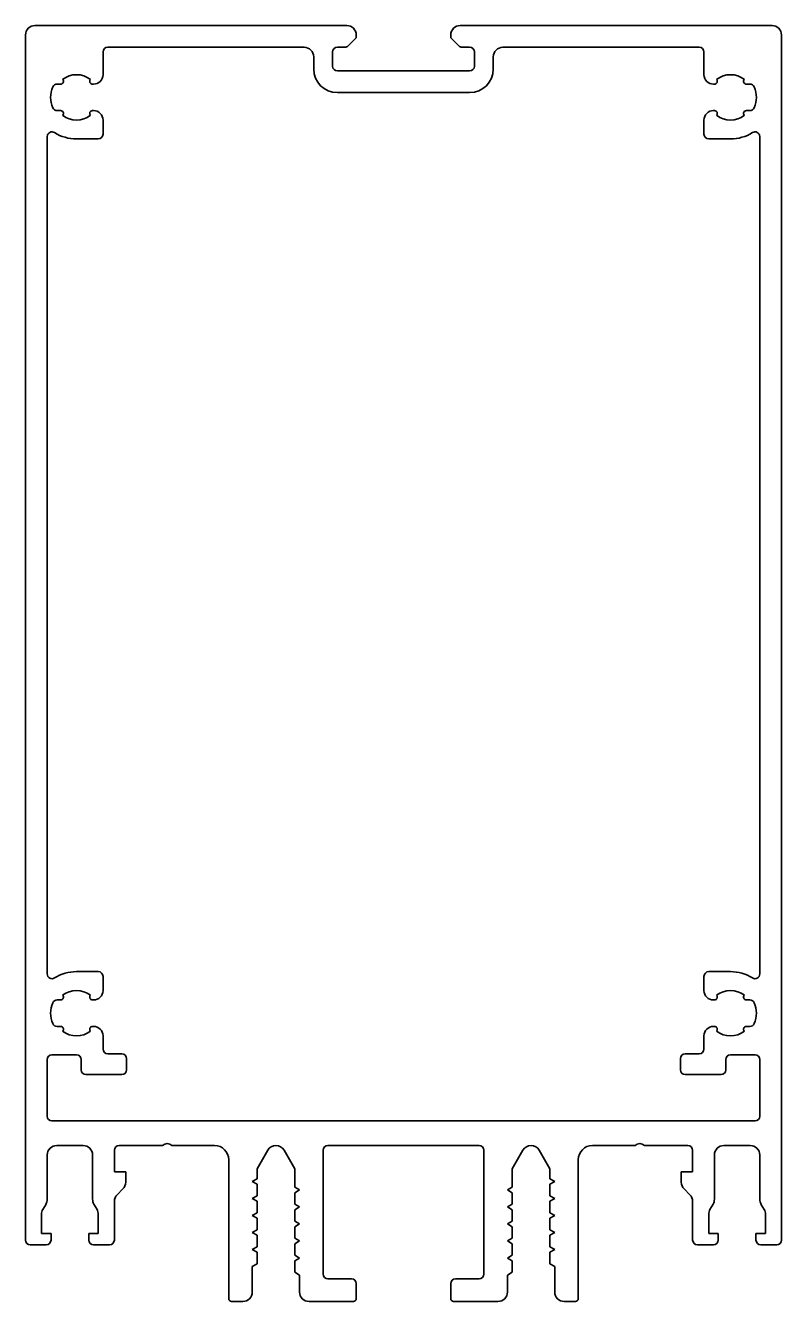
# Model space of a CAD drawing. Header units: millimetres. Extents: x -40 to 40, y 0 to 135.
import ezdxf

# ---------------------------------------------------------------- set-up
doc = ezdxf.new("R2010")
doc.units = ezdxf.units.MM
doc.layers.add('S03_AL_Kontur', color=7, linetype='Continuous', lineweight=35, true_color=0xffffff)

msp = doc.modelspace()

# ---------------------------------------------------------------- linework, layer by layer
at = {"layer": 'S03_AL_Kontur'}
for p, q in [((-39, 135), (-6, 135)), ((6, 135), (39, 135)), ((-40, 6.5), (-40, 134)), ((-5, 133.7), (-5.85, 132.85)), ((-5, 134), (-5, 133.7)), ((5, 133.7), (5, 134)), ((5.85, 132.85), (5, 133.7)), ((40, 134), (40, 6.5)), ((-10.5, 132.7), (-31.3, 132.7)), ((-6.21, 132.7), (-7, 132.7)), ((7, 132.7), (6.21, 132.7)), ((31.3, 132.7), (10.5, 132.7)), ((-31.8, 132.2), (-31.8, 129.8)), ((-9.5, 130.4), (-9.5, 131.7)), ((-7.5, 132.2), (-7.5, 130.7)), ((7.5, 130.7), (7.5, 132.2)), ((9.5, 131.7), (9.5, 130.4)), ((31.8, 129.8), (31.8, 132.2)), ((-7, 130.2), (7, 130.2)), ((-36.29, 128.8), (-36.66, 128.8)), ((-32.8, 128.8), (-32.91, 128.8)), ((32.91, 128.8), (32.8, 128.8)), ((36.66, 128.8), (36.29, 128.8)), ((7, 127.9), (-7, 127.9)), ((-36.66, 126), (-36.29, 126)), ((-32.91, 126), (-32.8, 126)), ((32.8, 126), (32.91, 126)), ((36.29, 126), (36.66, 126)), ((-31.8, 125), (-31.8, 123.5)), ((31.8, 123.5), (31.8, 125)), ((-37.7, 123.25), (-37.7, 34.65)), ((-32.3, 123), (-34.6, 123)), ((34.6, 123), (32.3, 123)), ((37.7, 34.65), (37.7, 123.25)), ((-34.6, 34.9), (-32.3, 34.9)), ((-31.8, 34.4), (-31.8, 32.9)), ((31.8, 32.9), (31.8, 34.4)), ((32.3, 34.9), (34.6, 34.9)), ((-36.29, 31.9), (-36.66, 31.9)), ((-32.8, 31.9), (-32.91, 31.9)), ((32.91, 31.9), (32.8, 31.9)), ((36.66, 31.9), (36.29, 31.9)), ((-36.66, 29.1), (-36.29, 29.1)), ((-32.91, 29.1), (-32.8, 29.1)), ((32.8, 29.1), (32.91, 29.1)), ((36.29, 29.1), (36.66, 29.1)), ((-31.8, 28.1), (-31.8, 26.7)), ((31.8, 26.7), (31.8, 28.1)), ((-34.6, 26.1), (-37.2, 26.1)), ((-31.3, 26.2), (-29.8, 26.2)), ((-29.3, 25.7), (-29.3, 24.5)), ((29.3, 24.5), (29.3, 25.7)), ((29.8, 26.2), (31.3, 26.2)), ((37.2, 26.1), (34.6, 26.1)), ((-37.7, 25.6), (-37.7, 19.6)), ((-34.1, 24.5), (-34.1, 25.6)), ((34.1, 25.6), (34.1, 24.5)), ((37.7, 19.6), (37.7, 25.6)), ((-29.8, 24), (-33.6, 24)), ((33.6, 24), (29.8, 24)), ((-37.2, 19.1), (37.2, 19.1)), ((-33.9, 16.5), (-36.7, 16.5)), ((-25.49, 16.5), (-30.1, 16.5)), ((-20, 16.5), (-24.51, 16.5)), ((8, 16.5), (-8, 16.5)), ((24.51, 16.5), (20, 16.5)), ((30.1, 16.5), (25.49, 16.5)), ((36.7, 16.5), (33.9, 16.5)), ((-37.7, 15.5), (-37.7, 10.81)), ((-32.9, 10.81), (-32.9, 15.5)), ((-30.6, 16), (-30.6, 13.7)), ((-18.5, 0.3), (-18.5, 15)), ((-14.37, 16), (-15.5, 14.04)), ((-11.5, 14.04), (-12.63, 16)), ((-8.5, 16), (-8.5, 2.9)), ((8.5, 2.9), (8.5, 16)), ((12.63, 16), (11.5, 14.04)), ((15.5, 14.04), (14.37, 16)), ((18.5, 15), (18.5, 0.3)), ((30.6, 13.7), (30.6, 16)), ((32.9, 15.5), (32.9, 10.81)), ((37.7, 10.81), (37.7, 15.5)), ((-30.6, 13.7), (-29.4, 13.7)), ((-29.4, 13.7), (-29.4, 12.61)), ((-15.5, 14.04), (-15.5, 12.99)), ((-11.5, 12.09), (-11.5, 14.04)), ((11.5, 14.04), (11.5, 12.09)), ((15.5, 12.99), (15.5, 14.04)), ((29.4, 12.61), (29.4, 13.7)), ((29.4, 13.7), (30.6, 13.7)), ((-15.5, 12.99), (-16, 12.7)), ((-16, 12.7), (-15.5, 12.41)), ((-15.5, 12.41), (-15.5, 11.19)), ((16, 12.7), (15.5, 12.99)), ((15.5, 12.41), (16, 12.7)), ((15.5, 11.19), (15.5, 12.41)), ((-29.69, 11.91), (-30.31, 11.29)), ((-15.5, 11.19), (-16, 10.9)), ((-16, 10.9), (-15.5, 10.61)), ((-11, 11.8), (-11.5, 12.09)), ((-11.5, 11.51), (-11, 11.8)), ((-11.5, 10.29), (-11.5, 11.51)), ((11.5, 12.09), (11, 11.8)), ((11, 11.8), (11.5, 11.51)), ((11.5, 11.51), (11.5, 10.29)), ((16, 10.9), (15.5, 11.19)), ((15.5, 10.61), (16, 10.9)), ((30.31, 11.29), (29.69, 11.91)), ((-37.83, 10.31), (-38.17, 9.73)), ((-32.43, 9.73), (-32.77, 10.31)), ((-30.6, 10.59), (-30.6, 6.5)), ((-15.5, 10.61), (-15.5, 9.39)), ((-11, 10), (-11.5, 10.29)), ((-11.5, 9.71), (-11, 10)), ((-11.5, 8.49), (-11.5, 9.71)), ((11.5, 10.29), (11, 10)), ((11, 10), (11.5, 9.71)), ((11.5, 9.71), (11.5, 8.49)), ((15.5, 9.39), (15.5, 10.61)), ((30.6, 6.5), (30.6, 10.59)), ((32.77, 10.31), (32.43, 9.73)), ((38.17, 9.73), (37.83, 10.31)), ((-38.3, 9.23), (-38.3, 7.2)), ((-32.3, 7.2), (-32.3, 9.23)), ((-15.5, 9.39), (-16, 9.1)), ((-16, 9.1), (-15.5, 8.81)), ((-15.5, 8.81), (-15.5, 7.59)), ((-11, 8.2), (-11.5, 8.49)), ((-11.5, 7.91), (-11, 8.2)), ((11.5, 8.49), (11, 8.2)), ((11, 8.2), (11.5, 7.91)), ((16, 9.1), (15.5, 9.39)), ((15.5, 8.81), (16, 9.1)), ((15.5, 7.59), (15.5, 8.81)), ((32.3, 9.23), (32.3, 7.2)), ((38.3, 7.2), (38.3, 9.23)), ((-38.3, 7.2), (-37.3, 7.2)), ((-37.3, 7.2), (-37.3, 6.5)), ((-33.3, 6.5), (-33.3, 7.2)), ((-33.3, 7.2), (-32.3, 7.2)), ((-15.5, 7.59), (-16, 7.3)), ((-16, 7.3), (-15.5, 7.01)), ((-15.5, 7.01), (-15.5, 5.79)), ((-11.5, 6.69), (-11.5, 7.91)), ((11.5, 7.91), (11.5, 6.69)), ((16, 7.3), (15.5, 7.59)), ((15.5, 7.01), (16, 7.3)), ((15.5, 5.79), (15.5, 7.01)), ((32.3, 7.2), (33.3, 7.2)), ((33.3, 7.2), (33.3, 6.5)), ((37.3, 6.5), (37.3, 7.2)), ((37.3, 7.2), (38.3, 7.2)), ((-37.8, 6), (-39.5, 6)), ((-31.1, 6), (-32.8, 6)), ((-15.5, 5.79), (-16, 5.5)), ((-16, 5.5), (-15.5, 5.21)), ((-11, 6.4), (-11.5, 6.69)), ((-11.5, 6.11), (-11, 6.4)), ((-11.5, 4.89), (-11.5, 6.11)), ((11.5, 6.69), (11, 6.4)), ((11, 6.4), (11.5, 6.11)), ((11.5, 6.11), (11.5, 4.89)), ((16, 5.5), (15.5, 5.79)), ((15.5, 5.21), (16, 5.5)), ((32.8, 6), (31.1, 6)), ((39.5, 6), (37.8, 6)), ((-15.5, 5.21), (-15.5, 3.99)), ((-11, 4.6), (-11.5, 4.89)), ((-11.5, 4.31), (-11, 4.6)), ((-11.5, 3.09), (-11.5, 4.31)), ((11.5, 4.89), (11, 4.6)), ((11, 4.6), (11.5, 4.31)), ((11.5, 4.31), (11.5, 3.09)), ((15.5, 3.99), (15.5, 5.21)), ((-15.5, 3.99), (-16, 3.7)), ((-16, 3.7), (-16, 1)), ((-11, 2.8), (-11.5, 3.09)), ((-11, 1), (-11, 2.8)), ((11.5, 3.09), (11, 2.8)), ((11, 2.8), (11, 1)), ((16, 3.7), (15.5, 3.99)), ((16, 1), (16, 3.7)), ((-8, 2.4), (-5.5, 2.4)), ((-5, 1.9), (-5, 0.3)), ((5, 0.3), (5, 1.9)), ((5.5, 2.4), (8, 2.4)), ((-17, 0), (-18.2, 0)), ((-5.3, 0), (-10, 0)), ((10, 0), (5.3, 0)), ((18.2, 0), (17, 0))]:
    msp.add_line(p, q, dxfattribs=at)
at = {"layer": 'S03_AL_Kontur', "extrusion": (0, 0, -1)}
for centre, radius, start, end in [((39, 134), 1, 0, 90), ((6, 134), 1, 90, 180), ((-6, 134), 1, 360, 90), ((-39, 134), 1, 90, 180), ((6.21, 133.2), 0.5, 225, 270), ((-6.21, 133.2), 0.5, 270, 315), ((32.8, 129.8), 1, 180, 270), ((7, 130.4), 2.5, 270, 360), ((-7, 130.4), 2.5, 180, 270), ((-32.8, 129.8), 1, 270, 0), ((36.29, 129.1), 0.3, 138.6828, 270), ((32.91, 129.1), 0.3, 270, 41.3172), ((-32.91, 129.1), 0.3, 138.6828, 270), ((-36.29, 129.1), 0.3, 270, 41.3172), ((36.29, 125.7), 0.3, 90, 221.3172), ((32.91, 125.7), 0.3, 318.6828, 90), ((32.8, 125), 1, 90, 180), ((-32.8, 125), 1, 0, 90), ((-32.91, 125.7), 0.3, 90, 221.3172), ((-36.29, 125.7), 0.3, 318.6828, 90), ((34.6, 127.4), 4.4, 270, 302.0468), ((32.3, 123.5), 0.5, 180, 270), ((-32.3, 123.5), 0.5, 270, 360), ((-34.6, 127.4), 4.4, 237.9532, 270), ((34.6, 30.5), 4.4, 57.9532, 90), ((32.3, 34.4), 0.5, 90, 180), ((-32.3, 34.4), 0.5, 360, 90), ((-34.6, 30.5), 4.4, 90, 122.0468), ((32.8, 32.9), 1, 180, 270), ((-32.8, 32.9), 1, 270, 0), ((36.29, 32.2), 0.3, 138.6828, 270), ((32.91, 32.2), 0.3, 270, 41.3172), ((-32.91, 32.2), 0.3, 138.6828, 270), ((-36.29, 32.2), 0.3, 270, 41.3172), ((36.29, 28.8), 0.3, 90, 221.3172), ((32.91, 28.8), 0.3, 318.6828, 90), ((32.8, 28.1), 1, 90, 180), ((-32.8, 28.1), 1, 0, 90), ((-32.91, 28.8), 0.3, 90, 221.3172), ((-36.29, 28.8), 0.3, 318.6828, 90), ((29.8, 25.7), 0.5, 90, 180), ((-29.8, 25.7), 0.5, 0, 90), ((33.6, 24.5), 0.5, 270, 360), ((29.8, 24.5), 0.5, 180, 270), ((-29.8, 24.5), 0.5, 270, 360), ((-33.6, 24.5), 0.5, 180, 270), ((30.4, 12.61), 1, 180, 225), ((-30.4, 12.61), 1, 315, 360), ((38.7, 10.81), 1, 180, 210), ((31.9, 10.81), 1, 330, 360), ((-31.9, 10.81), 1, 180, 210), ((-38.7, 10.81), 1, 330, 360), ((39.5, 6.5), 0.5, 270, 0), ((37.8, 6.5), 0.5, 180, 270), ((32.8, 6.5), 0.5, 270, 0), ((31.1, 6.5), 0.5, 180, 270), ((-31.1, 6.5), 0.5, 270, 0), ((-32.8, 6.5), 0.5, 180, 270), ((-37.8, 6.5), 0.5, 270, 0), ((-39.5, 6.5), 0.5, 180, 270), ((5.5, 1.9), 0.5, 90, 180), ((-5.5, 1.9), 0.5, 0, 90), ((18.2, 0.3), 0.3, 270, 360), ((17, 1), 1, 180, 270), ((10, 1), 1, 270, 0), ((5.3, 0.3), 0.3, 180, 270), ((-5.3, 0.3), 0.3, 270, 0), ((-10, 1), 1, 180, 270), ((-17, 1), 1, 270, 0), ((-18.2, 0.3), 0.3, 180, 270)]:
    msp.add_arc(centre, radius, start, end, dxfattribs=at)
at = {"layer": 'S03_AL_Kontur'}
for centre, radius, start, end in [((-31.3, 132.2), 0.5, 90, 180), ((-10.5, 131.7), 1, 0, 90), ((-7, 132.2), 0.5, 90, 180), ((7, 132.2), 0.5, 0, 90), ((10.5, 131.7), 1, 90, 180), ((31.3, 132.2), 0.5, 0, 90), ((-34.6, 127.4), 2.4, 52.2661, 127.7339), ((-7, 130.7), 0.5, 180, 270), ((7, 130.7), 0.5, 270, 0), ((34.6, 127.4), 2.4, 52.2661, 127.7339), ((-34.6, 127.4), 2.75, 156.4218, 203.5782), ((-36.66, 128.3), 0.5, 90, 156.4218), ((36.66, 128.3), 0.5, 23.5782, 90), ((34.6, 127.4), 2.75, 336.4218, 23.5782), ((-36.66, 126.5), 0.5, 203.5782, 270), ((36.66, 126.5), 0.5, 270, 336.4218), ((-34.6, 127.4), 2.4, 232.2661, 307.7339), ((34.6, 127.4), 2.4, 232.2661, 307.7339), ((-37.2, 123.25), 0.5, 57.9532, 180), ((37.2, 123.25), 0.5, 0, 122.0468), ((-37.2, 34.65), 0.5, 180, 302.0468), ((37.2, 34.65), 0.5, 237.9532, 0), ((-34.6, 30.5), 2.4, 52.2661, 127.7339), ((34.6, 30.5), 2.4, 52.2661, 127.7339), ((-34.6, 30.5), 2.75, 156.4218, 203.5782), ((-36.66, 31.4), 0.5, 90, 156.4218), ((36.66, 31.4), 0.5, 23.5782, 90), ((34.6, 30.5), 2.75, 336.4218, 23.5782), ((-36.66, 29.6), 0.5, 203.5782, 270), ((-34.6, 30.5), 2.4, 232.2661, 307.7339), ((34.6, 30.5), 2.4, 232.2661, 307.7339), ((36.66, 29.6), 0.5, 270, 336.4218), ((-37.2, 25.6), 0.5, 90, 180), ((-34.6, 25.6), 0.5, 0, 90), ((-31.3, 26.7), 0.5, 180, 270), ((31.3, 26.7), 0.5, 270, 0), ((34.6, 25.6), 0.5, 90, 180), ((37.2, 25.6), 0.5, 0, 90), ((-37.2, 19.6), 0.5, 180, 270), ((37.2, 19.6), 0.5, 270, 360), ((-36.7, 15.5), 1, 90, 180), ((-33.9, 15.5), 1, 0, 90), ((-30.1, 16), 0.5, 90, 180), ((-25, 16), 0.7, 45.5847, 134.4153), ((-20, 15), 1.5, 0, 90), ((-13.5, 15.5), 1, 30, 150), ((-8, 16), 0.5, 90, 180), ((8, 16), 0.5, 0, 90), ((13.5, 15.5), 1, 30, 150), ((20, 15), 1.5, 90, 180), ((25, 16), 0.7, 45.5847, 134.4153), ((30.1, 16), 0.5, 360, 90), ((33.9, 15.5), 1, 90, 180), ((36.7, 15.5), 1, 0, 90), ((-29.6, 10.59), 1, 135, 180), ((29.6, 10.59), 1, 0, 45), ((-37.3, 9.23), 1, 150, 180), ((-33.3, 9.23), 1, 0, 30), ((33.3, 9.23), 1, 150, 180), ((37.3, 9.23), 1, 0, 30), ((-8, 2.9), 0.5, 180, 270), ((8, 2.9), 0.5, 270, 0)]:
    msp.add_arc(centre, radius, start, end, dxfattribs=at)

doc.saveas('drawing.dxf')
